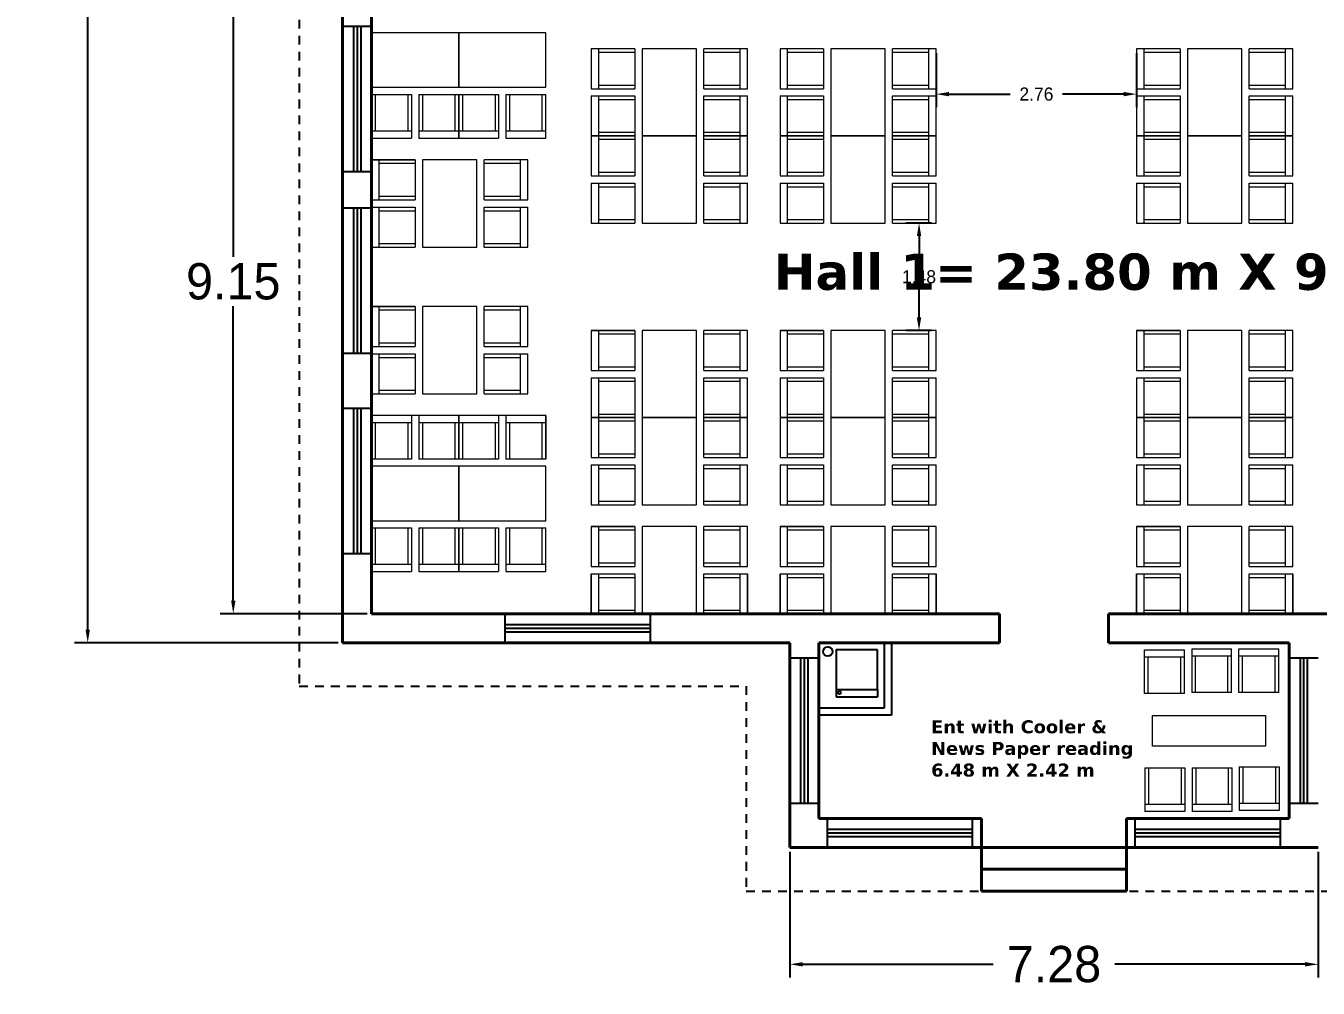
# Model space of a CAD drawing. Header units: inches. Extents: x 23 to 232, y -46 to 52.
# Drawn here: x 114.62 to 132.43, y 19.92 to 33.18 of the extents above; entities that cross this region are included whole.
import ezdxf

# ---------------------------------------------------------------- set-up
doc = ezdxf.new("R2010")
doc.units = ezdxf.units.IN
doc.header["$MEASUREMENT"] = 0
doc.linetypes.add('ACAD_ISO02W100', pattern=[15, 12, -3])
doc.layers.add('FUR', color=1, linetype='Continuous', lineweight=15)
doc.dimstyles.get("Standard").update_dxf_attribs({"dimtxt": 0.18, "dimasz": 0.18, "dimexe": 0.18, "dimexo": 0.0625, "dimgap": 0.09, "dimtad": 0, "dimtih": 1, "dimtoh": 1, "dimdec": 4, "dimzin": 0, "dimdsep": 46, "dimtxsty": 'Standard', "dimcen": 0.09, "dimadec": 0, "dimazin": 0, "dimtfac": 1, "dimtdec": 4, "dimtofl": 0, "dimtmove": 0, "dimatfit": 3, "dimfxl": 1, "dimtolj": 1, "dimtzin": 0, "dimarcsym": 0})

# ---------------------------------------------------------------- blocks, each defined once
blk = doc.blocks.new('*D33')
at = {"color": 0, "lineweight": -2}
for p, q in [((127.165, 32.797), (127.165, 32.055)), ((129.928, 32.797), (129.928, 32.055)), ((127.345, 32.235), (128.187, 32.235)), ((129.748, 32.235), (128.907, 32.235))]:
    blk.add_line(p, q, dxfattribs=at)
at = {"color": 0}
for points in [[(127.345, 32.265), (127.345, 32.205), (127.165, 32.235)], [(129.748, 32.265), (129.748, 32.205), (129.928, 32.235)]]:
    blk.add_solid(points, dxfattribs=at)
at = {"layer": 'Defpoints', "color": 0}
for p in [(127.165, 32.859), (129.928, 32.859), (129.928, 32.235)]:
    blk.add_point(p, dxfattribs=at)
at = {"color": 0, "insert": (128.547, 32.235), "char_height": 0.18, "attachment_point": 5}
blk.add_mtext('\\A1;2.76', dxfattribs=at)
blk = doc.blocks.new('*D34')
at = {"color": 0, "lineweight": -2}
for p, q in [((127.103, 30.459), (126.75, 30.459)), ((126.93, 30.279), (126.93, 29.899)), ((126.93, 29.159), (126.93, 29.539)), ((127.103, 28.979), (126.75, 28.979))]:
    blk.add_line(p, q, dxfattribs=at)
at = {"color": 0}
for points in [[(126.9, 30.279), (126.96, 30.279), (126.93, 30.459)], [(126.9, 29.159), (126.96, 29.159), (126.93, 28.979)]]:
    blk.add_solid(points, dxfattribs=at)
at = {"layer": 'Defpoints', "color": 0}
for p in [(127.165, 30.459), (126.93, 28.979), (127.165, 28.979)]:
    blk.add_point(p, dxfattribs=at)
at = {"color": 0, "insert": (126.93, 29.719), "char_height": 0.18, "attachment_point": 5}
blk.add_mtext('\\A1;1.48', dxfattribs=at)
blk = doc.blocks.new('*D35')
at = {"color": 0, "lineweight": -2}
for p, q in [((118.926, 48.719), (115.297, 48.719)), ((115.477, 48.539), (115.477, 36.926)), ((115.477, 24.859), (115.477, 36.246)), ((118.926, 24.679), (115.297, 24.679))]:
    blk.add_line(p, q, dxfattribs=at)
at = {"color": 0}
for points in [[(115.447, 48.539), (115.507, 48.539), (115.477, 48.719)], [(115.447, 24.859), (115.507, 24.859), (115.477, 24.679)]]:
    blk.add_solid(points, dxfattribs=at)
at = {"layer": 'Defpoints', "color": 0}
for p in [(115.477, 48.719), (118.989, 48.719), (118.989, 24.679)]:
    blk.add_point(p, dxfattribs=at)
at = {"color": 0, "insert": (115.477, 36.586), "char_height": 0.5, "attachment_point": 5}
blk.add_mtext('\\A1;24.04', dxfattribs=at)
blk = doc.blocks.new('*D39')
at = {"color": 0, "lineweight": -2}
for p, q in [((125.149, 21.797), (125.149, 20.07)), ((132.429, 21.797), (132.429, 20.07)), ((125.329, 20.25), (127.949, 20.25)), ((132.249, 20.25), (129.629, 20.25))]:
    blk.add_line(p, q, dxfattribs=at)
at = {"color": 0}
for points in [[(125.329, 20.28), (125.329, 20.22), (125.149, 20.25)], [(132.249, 20.28), (132.249, 20.22), (132.429, 20.25)]]:
    blk.add_solid(points, dxfattribs=at)
at = {"layer": 'Defpoints', "color": 0}
for p in [(125.149, 21.859), (132.429, 21.859), (132.429, 20.25)]:
    blk.add_point(p, dxfattribs=at)
at = {"color": 0, "insert": (128.789, 20.25), "char_height": 0.5, "attachment_point": 5}
blk.add_mtext('\\A1;7.28', dxfattribs=at)
blk = doc.blocks.new('*D43')
at = {"color": 0, "lineweight": -2}
for p, q in [((118.926, 34.229), (117.302, 34.229)), ((117.482, 34.049), (117.482, 29.994)), ((117.482, 25.259), (117.482, 29.314)), ((119.326, 25.079), (117.302, 25.079))]:
    blk.add_line(p, q, dxfattribs=at)
at = {"color": 0}
for points in [[(117.452, 34.049), (117.512, 34.049), (117.482, 34.229)], [(117.452, 25.259), (117.512, 25.259), (117.482, 25.079)]]:
    blk.add_solid(points, dxfattribs=at)
at = {"layer": 'Defpoints', "color": 0}
for p in [(118.989, 34.229), (117.482, 25.079), (119.389, 25.079)]:
    blk.add_point(p, dxfattribs=at)
at = {"color": 0, "insert": (117.482, 29.654), "char_height": 0.5, "attachment_point": 5}
blk.add_mtext('\\A1;9.15', dxfattribs=at)

msp = doc.modelspace()

# ---------------------------------------------------------------- linework, layer by layer
at = {"linetype": 'ACAD_ISO02W100', "ltscale": 0.01}
for p, q in [((118.38851, 49.31935), (118.38851, 24.07935)), ((118.38851, 24.07935), (124.54851, 24.07935)), ((124.54851, 24.07935), (124.54851, 21.25935)), ((124.54851, 21.25935), (133.02851, 21.25935))]:
    msp.add_line(p, q, dxfattribs=at)
at = {"lineweight": 40}
for p, q in [((118.98851, 24.67935), (118.98851, 36.84935)), ((119.38851, 25.07935), (119.38851, 34.22935)), ((128.03851, 25.07935), (119.38851, 25.07935)), ((128.03851, 25.07935), (119.38851, 25.07935)), ((128.03851, 24.67935), (128.03851, 25.07935)), ((143.18851, 25.07935), (129.53851, 25.07935)), ((143.18851, 25.07935), (129.53851, 25.07935)), ((129.53851, 24.67935), (129.53851, 25.07935)), ((125.14851, 24.67935), (118.98851, 24.67935)), ((125.14851, 21.85935), (125.14851, 24.67935)), ((125.54851, 22.25935), (125.54851, 24.67935)), ((128.03851, 24.67935), (125.54851, 24.67935)), ((132.02851, 24.67935), (129.53851, 24.67935)), ((132.02851, 22.25935), (132.02851, 24.67935)), ((127.78851, 22.25935), (125.54851, 22.25935)), ((127.78851, 22.25935), (127.78851, 21.85935)), ((132.02851, 22.25935), (129.78851, 22.25935)), ((129.78851, 21.85935), (129.78851, 22.25935)), ((132.42851, 21.85935), (125.14851, 21.85935)), ((127.78851, 21.25935), (127.78851, 21.85935)), ((129.78851, 21.25935), (129.78851, 21.85935)), ((129.78851, 21.55935), (127.78851, 21.55935)), ((129.78851, 21.25935), (127.78851, 21.25935))]:
    msp.add_line(p, q, dxfattribs=at)
at = {"color": 6}
for p, q in [((118.98851, 33.17141), (119.38851, 33.17141)), ((119.13851, 33.17141), (119.13851, 31.17141)), ((119.18851, 33.17141), (119.18851, 31.17141)), ((119.18851, 33.17141), (119.18851, 31.17141)), ((119.23851, 33.17141), (119.23851, 31.17141)), ((118.98851, 31.17141), (119.38851, 31.17141)), ((118.98851, 30.66769), (119.38851, 30.66769)), ((119.13851, 30.66769), (119.13851, 28.66769)), ((119.18851, 30.66769), (119.18851, 28.66769)), ((119.18851, 30.66769), (119.18851, 28.66769)), ((119.23851, 30.66769), (119.23851, 28.66769)), ((118.98851, 28.66769), (119.38851, 28.66769)), ((118.98851, 27.90757), (119.38851, 27.90757)), ((119.13851, 27.90757), (119.13851, 25.90757)), ((119.18851, 27.90757), (119.18851, 25.90757)), ((119.18851, 27.90757), (119.18851, 25.90757)), ((119.23851, 27.90757), (119.23851, 25.90757)), ((118.98851, 25.90757), (119.38851, 25.90757)), ((121.22524, 25.07935), (121.22524, 24.67935)), ((121.22524, 24.92935), (123.22524, 24.92935)), ((123.22524, 25.07935), (123.22524, 24.67935)), ((121.22524, 24.87935), (123.22524, 24.87935)), ((121.22524, 24.87935), (123.22524, 24.87935)), ((121.22524, 24.82935), (123.22524, 24.82935)), ((125.14851, 24.46935), (125.54851, 24.46935)), ((125.29851, 24.46935), (125.29851, 22.46935)), ((125.34851, 24.46935), (125.34851, 22.46935)), ((125.34851, 24.46935), (125.34851, 22.46935)), ((125.39851, 24.46935), (125.39851, 22.46935)), ((132.02851, 24.46935), (132.42851, 24.46935)), ((132.17851, 24.46935), (132.17851, 22.46935)), ((132.22851, 24.46935), (132.22851, 22.46935)), ((132.22851, 24.46935), (132.22851, 22.46935)), ((132.27851, 24.46935), (132.27851, 22.46935)), ((125.14851, 22.46935), (125.54851, 22.46935)), ((132.02851, 22.46935), (132.42851, 22.46935)), ((125.66851, 21.85935), (125.66851, 22.25935)), ((127.66851, 21.85935), (127.66851, 22.25935)), ((129.90851, 21.85935), (129.90851, 22.25935)), ((131.90851, 21.85935), (131.90851, 22.25935)), ((125.66851, 22.10935), (127.66851, 22.10935)), ((129.90851, 22.10935), (131.90851, 22.10935)), ((125.66851, 22.05935), (127.66851, 22.05935)), ((125.66851, 22.05935), (127.66851, 22.05935)), ((125.66851, 22.00935), (127.66851, 22.00935)), ((129.90851, 22.05935), (131.90851, 22.05935)), ((129.90851, 22.05935), (131.90851, 22.05935)), ((129.90851, 22.00935), (131.90851, 22.00935))]:
    msp.add_line(p, q, dxfattribs=at)
for p, q in [((119.38851, 32.89974), (119.38851, 32.34974)), ((119.38851, 31.34974), (119.38851, 30.79974)), ((119.38851, 30.69974), (119.38851, 30.14974)), ((119.38851, 29.14974), (119.38851, 28.59974)), ((119.38851, 28.49974), (119.38851, 27.94974)), ((119.38851, 26.94974), (119.38851, 26.39974)), ((119.38851, 26.29974), (119.38851, 25.74974)), ((119.38851, 25.07935), (119.38851, 25.65935)), ((125.14851, 24.67935), (124.54851, 24.67935)), ((125.54851, 24.67935), (126.54851, 24.67935)), ((126.44851, 24.67935), (126.44851, 23.77935)), ((126.54851, 24.67935), (126.54851, 23.67935)), ((125.78829, 24.03591), (125.78829, 23.93591)), ((126.35788, 24.03591), (126.35788, 23.93591)), ((125.78829, 23.93591), (126.35788, 23.93591)), ((126.44851, 23.77935), (125.54851, 23.77935)), ((126.54851, 23.67935), (125.54851, 23.67935)), ((129.78851, 21.85935), (127.78851, 21.85935))]:
    msp.add_line(p, q)
msp.add_lwpolyline([(126.35788, 24.5795), (125.78829, 24.5795), (125.78829, 24.03591), (126.35788, 24.03591)], close=True)
for centre, radius in [((125.6723, 24.55806), 0.06526), ((125.83415, 23.99131), 0.01861)]:
    msp.add_circle(centre, radius)
at = {"layer": 'FUR', "lineweight": 20}
for p, q in [((120.58851, 33.07935), (119.38851, 33.07935)), ((119.38851, 32.32935), (119.38851, 33.07935)), ((121.78851, 33.07935), (120.58851, 33.07935)), ((120.58851, 33.07935), (120.58851, 32.32935)), ((120.58851, 33.07935), (120.58851, 32.32935)), ((120.58851, 32.32935), (120.58851, 33.07935)), ((120.58851, 32.32935), (120.58851, 33.07935)), ((121.78851, 32.32935), (121.78851, 33.07935)), ((121.78851, 32.32935), (121.78851, 33.07935)), ((119.38851, 32.89974), (119.38851, 32.34974)), ((122.4152, 32.85935), (122.4152, 32.30935)), ((123.0152, 32.85935), (122.4152, 32.85935)), ((122.5152, 32.85935), (122.5152, 32.30935)), ((123.0152, 32.80935), (122.5152, 32.80935)), ((123.0152, 32.85935), (123.0152, 32.30935)), ((123.1152, 32.85935), (123.1152, 31.65935)), ((123.8652, 32.85935), (123.1152, 32.85935)), ((123.8652, 32.85935), (123.1152, 32.85935)), ((123.8652, 31.65935), (123.8652, 32.85935)), ((123.9652, 32.30935), (123.9652, 32.85935)), ((124.5652, 32.85935), (123.9652, 32.85935)), ((124.4652, 32.80935), (123.9652, 32.80935)), ((124.4652, 32.30935), (124.4652, 32.85935)), ((124.5652, 32.30935), (124.5652, 32.85935)), ((125.0152, 32.85935), (125.0152, 32.30935)), ((125.6152, 32.85935), (125.0152, 32.85935)), ((125.1152, 32.85935), (125.1152, 32.30935)), ((125.6152, 32.80935), (125.1152, 32.80935)), ((125.6152, 32.85935), (125.6152, 32.30935)), ((125.7152, 32.85935), (125.7152, 31.65935)), ((126.4652, 32.85935), (125.7152, 32.85935)), ((126.4652, 32.85935), (125.7152, 32.85935)), ((126.4652, 31.65935), (126.4652, 32.85935)), ((126.5652, 32.30935), (126.5652, 32.85935)), ((127.1652, 32.85935), (126.5652, 32.85935)), ((127.0652, 32.80935), (126.5652, 32.80935)), ((127.0652, 32.30935), (127.0652, 32.85935)), ((127.1652, 32.30935), (127.1652, 32.85935)), ((129.92791, 32.85935), (129.92791, 32.30935)), ((130.52791, 32.85935), (129.92791, 32.85935)), ((130.02791, 32.85935), (130.02791, 32.30935)), ((130.52791, 32.80935), (130.02791, 32.80935)), ((130.52791, 32.85935), (130.52791, 32.30935)), ((130.62791, 32.85935), (130.62791, 31.65935)), ((131.37791, 32.85935), (130.62791, 32.85935)), ((131.37791, 32.85935), (130.62791, 32.85935)), ((131.37791, 31.65935), (131.37791, 32.85935)), ((131.47791, 32.30935), (131.47791, 32.85935)), ((132.07791, 32.85935), (131.47791, 32.85935)), ((131.97791, 32.80935), (131.47791, 32.80935)), ((131.97791, 32.30935), (131.97791, 32.85935)), ((132.07791, 32.30935), (132.07791, 32.85935)), ((119.38851, 32.32935), (120.58851, 32.32935)), ((119.38851, 32.22935), (119.93851, 32.22935)), ((119.38851, 31.62935), (119.38851, 32.22935)), ((119.43851, 32.22935), (119.43851, 31.72935)), ((119.88851, 32.22935), (119.88851, 31.72935)), ((119.93851, 32.22935), (119.93851, 31.62935)), ((120.03851, 32.22935), (120.58851, 32.22935)), ((120.03851, 32.22935), (120.03851, 31.62935)), ((120.08851, 32.22935), (120.08851, 31.72935)), ((120.53851, 31.72935), (120.53851, 32.22935)), ((120.58851, 32.32935), (121.78851, 32.32935)), ((120.58851, 32.22935), (121.13851, 32.22935)), ((120.58851, 32.22935), (120.58851, 31.62935)), ((120.58851, 31.62935), (120.58851, 32.22935)), ((120.63851, 32.22935), (120.63851, 31.72935)), ((121.08851, 32.22935), (121.08851, 31.72935)), ((121.13851, 32.22935), (121.13851, 31.62935)), ((121.23851, 32.22935), (121.78851, 32.22935)), ((121.23851, 32.22935), (121.23851, 31.62935)), ((121.28851, 32.22935), (121.28851, 31.72935)), ((121.73851, 31.72935), (121.73851, 32.22935)), ((121.78851, 31.62935), (121.78851, 32.22935)), ((122.4152, 32.30935), (123.0152, 32.30935)), ((122.5152, 32.35935), (123.0152, 32.35935)), ((123.9652, 32.35935), (124.4652, 32.35935)), ((123.9652, 32.30935), (124.5652, 32.30935)), ((125.0152, 32.30935), (125.6152, 32.30935)), ((125.1152, 32.35935), (125.6152, 32.35935)), ((126.5652, 32.35935), (127.0652, 32.35935)), ((126.5652, 32.30935), (127.1652, 32.30935)), ((129.92791, 32.30935), (130.52791, 32.30935)), ((130.02791, 32.35935), (130.52791, 32.35935)), ((131.47791, 32.35935), (131.97791, 32.35935)), ((131.47791, 32.30935), (132.07791, 32.30935)), ((122.4152, 32.20935), (122.4152, 31.65935)), ((122.4152, 32.20935), (123.0152, 32.20935)), ((122.5152, 32.20935), (122.5152, 31.65935)), ((122.5152, 32.15935), (123.0152, 32.15935)), ((123.0152, 32.20935), (123.0152, 31.65935)), ((123.9652, 31.65935), (123.9652, 32.20935)), ((123.9652, 32.20935), (124.5652, 32.20935)), ((123.9652, 32.15935), (124.4652, 32.15935)), ((124.4652, 31.65935), (124.4652, 32.20935)), ((124.5652, 31.65935), (124.5652, 32.20935)), ((125.0152, 32.20935), (125.0152, 31.65935)), ((125.0152, 32.20935), (125.6152, 32.20935)), ((125.1152, 32.20935), (125.1152, 31.65935)), ((125.1152, 32.15935), (125.6152, 32.15935)), ((125.6152, 32.20935), (125.6152, 31.65935)), ((126.5652, 31.65935), (126.5652, 32.20935)), ((126.5652, 32.20935), (127.1652, 32.20935)), ((126.5652, 32.15935), (127.0652, 32.15935)), ((127.0652, 31.65935), (127.0652, 32.20935)), ((127.1652, 31.65935), (127.1652, 32.20935)), ((129.92791, 32.20935), (129.92791, 31.65935)), ((129.92791, 32.20935), (130.52791, 32.20935)), ((130.02791, 32.20935), (130.02791, 31.65935)), ((130.02791, 32.15935), (130.52791, 32.15935)), ((130.52791, 32.20935), (130.52791, 31.65935)), ((131.47791, 31.65935), (131.47791, 32.20935)), ((131.47791, 32.20935), (132.07791, 32.20935)), ((131.47791, 32.15935), (131.97791, 32.15935)), ((131.97791, 31.65935), (131.97791, 32.20935)), ((132.07791, 31.65935), (132.07791, 32.20935)), ((119.38851, 31.72935), (119.93851, 31.72935)), ((120.03851, 31.72935), (120.58851, 31.72935)), ((120.58851, 31.72935), (121.13851, 31.72935)), ((121.23851, 31.72935), (121.78851, 31.72935)), ((122.5152, 31.70935), (123.0152, 31.70935)), ((123.9652, 31.70935), (124.4652, 31.70935)), ((125.1152, 31.70935), (125.6152, 31.70935)), ((126.5652, 31.70935), (127.0652, 31.70935)), ((130.02791, 31.70935), (130.52791, 31.70935)), ((131.47791, 31.70935), (131.97791, 31.70935)), ((119.38851, 31.62935), (119.93851, 31.62935)), ((120.03851, 31.62935), (120.58851, 31.62935)), ((120.58851, 31.62935), (121.13851, 31.62935)), ((121.23851, 31.62935), (121.78851, 31.62935)), ((122.4152, 31.65935), (122.4152, 31.10935)), ((123.0152, 31.65935), (122.4152, 31.65935)), ((122.4152, 31.65935), (123.0152, 31.65935)), ((122.5152, 31.65935), (122.5152, 31.10935)), ((123.0152, 31.60935), (122.5152, 31.60935)), ((123.0152, 31.65935), (123.0152, 31.10935)), ((123.1152, 31.65935), (123.1152, 30.45935)), ((123.8652, 31.65935), (123.1152, 31.65935)), ((123.8652, 31.65935), (123.1152, 31.65935)), ((123.1152, 31.65935), (123.8652, 31.65935)), ((123.1152, 31.65935), (123.8652, 31.65935)), ((123.8652, 30.45935), (123.8652, 31.65935)), ((123.9652, 31.10935), (123.9652, 31.65935)), ((124.5652, 31.65935), (123.9652, 31.65935)), ((123.9652, 31.65935), (124.5652, 31.65935)), ((124.4652, 31.60935), (123.9652, 31.60935)), ((124.4652, 31.10935), (124.4652, 31.65935)), ((124.5652, 31.10935), (124.5652, 31.65935)), ((125.0152, 31.65935), (125.0152, 31.10935)), ((125.6152, 31.65935), (125.0152, 31.65935)), ((125.0152, 31.65935), (125.6152, 31.65935)), ((125.1152, 31.65935), (125.1152, 31.10935)), ((125.6152, 31.60935), (125.1152, 31.60935)), ((125.6152, 31.65935), (125.6152, 31.10935)), ((125.7152, 31.65935), (125.7152, 30.45935)), ((126.4652, 31.65935), (125.7152, 31.65935)), ((126.4652, 31.65935), (125.7152, 31.65935)), ((125.7152, 31.65935), (126.4652, 31.65935)), ((125.7152, 31.65935), (126.4652, 31.65935)), ((126.4652, 30.45935), (126.4652, 31.65935)), ((126.5652, 31.10935), (126.5652, 31.65935)), ((127.1652, 31.65935), (126.5652, 31.65935)), ((126.5652, 31.65935), (127.1652, 31.65935)), ((127.0652, 31.60935), (126.5652, 31.60935)), ((127.0652, 31.10935), (127.0652, 31.65935)), ((127.1652, 31.10935), (127.1652, 31.65935)), ((129.92791, 31.65935), (129.92791, 31.10935)), ((130.52791, 31.65935), (129.92791, 31.65935)), ((129.92791, 31.65935), (130.52791, 31.65935)), ((130.02791, 31.65935), (130.02791, 31.10935)), ((130.52791, 31.60935), (130.02791, 31.60935)), ((130.52791, 31.65935), (130.52791, 31.10935)), ((130.62791, 31.65935), (130.62791, 30.45935)), ((131.37791, 31.65935), (130.62791, 31.65935)), ((131.37791, 31.65935), (130.62791, 31.65935)), ((130.62791, 31.65935), (131.37791, 31.65935)), ((130.62791, 31.65935), (131.37791, 31.65935)), ((131.37791, 30.45935), (131.37791, 31.65935)), ((131.47791, 31.10935), (131.47791, 31.65935)), ((132.07791, 31.65935), (131.47791, 31.65935)), ((131.47791, 31.65935), (132.07791, 31.65935)), ((131.97791, 31.60935), (131.47791, 31.60935)), ((131.97791, 31.10935), (131.97791, 31.65935)), ((132.07791, 31.10935), (132.07791, 31.65935)), ((119.38851, 31.34974), (119.38851, 30.79974)), ((119.38851, 31.32935), (119.93851, 31.32935)), ((119.38851, 31.32935), (119.98851, 31.32935)), ((119.38851, 31.32935), (119.38851, 30.77935)), ((119.98851, 31.32935), (119.38851, 31.32935)), ((119.48851, 31.32935), (119.48851, 30.77935)), ((119.98851, 31.27935), (119.48851, 31.27935)), ((119.98851, 31.32935), (119.98851, 30.77935)), ((120.08851, 31.32935), (120.08851, 30.12935)), ((120.83851, 31.32935), (120.08851, 31.32935)), ((120.83851, 31.32935), (120.08851, 31.32935)), ((120.83851, 30.12935), (120.83851, 31.32935)), ((120.93851, 30.77935), (120.93851, 31.32935)), ((121.53851, 31.32935), (120.93851, 31.32935)), ((121.43851, 31.27935), (120.93851, 31.27935)), ((121.43851, 30.77935), (121.43851, 31.32935)), ((121.53851, 30.77935), (121.53851, 31.32935)), ((122.5152, 31.15935), (123.0152, 31.15935)), ((123.9652, 31.15935), (124.4652, 31.15935)), ((125.1152, 31.15935), (125.6152, 31.15935)), ((126.5652, 31.15935), (127.0652, 31.15935)), ((130.02791, 31.15935), (130.52791, 31.15935)), ((131.47791, 31.15935), (131.97791, 31.15935)), ((122.4152, 31.10935), (123.0152, 31.10935)), ((122.4152, 31.00935), (122.4152, 30.45935)), ((122.4152, 31.00935), (123.0152, 31.00935)), ((122.5152, 31.00935), (122.5152, 30.45935)), ((123.0152, 31.00935), (123.0152, 30.45935)), ((123.9652, 31.10935), (124.5652, 31.10935)), ((123.9652, 30.45935), (123.9652, 31.00935)), ((123.9652, 31.00935), (124.5652, 31.00935)), ((124.4652, 30.45935), (124.4652, 31.00935)), ((124.5652, 30.45935), (124.5652, 31.00935)), ((125.0152, 31.10935), (125.6152, 31.10935)), ((125.0152, 31.00935), (125.0152, 30.45935)), ((125.0152, 31.00935), (125.6152, 31.00935)), ((125.1152, 31.00935), (125.1152, 30.45935)), ((125.6152, 31.00935), (125.6152, 30.45935)), ((126.5652, 31.10935), (127.1652, 31.10935)), ((126.5652, 30.45935), (126.5652, 31.00935)), ((126.5652, 31.00935), (127.1652, 31.00935)), ((127.0652, 30.45935), (127.0652, 31.00935)), ((127.1652, 30.45935), (127.1652, 31.00935)), ((129.92791, 31.10935), (130.52791, 31.10935)), ((129.92791, 31.00935), (129.92791, 30.45935)), ((129.92791, 31.00935), (130.52791, 31.00935)), ((130.02791, 31.00935), (130.02791, 30.45935)), ((130.52791, 31.00935), (130.52791, 30.45935)), ((131.47791, 31.10935), (132.07791, 31.10935)), ((131.47791, 30.45935), (131.47791, 31.00935)), ((131.47791, 31.00935), (132.07791, 31.00935)), ((131.97791, 30.45935), (131.97791, 31.00935)), ((132.07791, 30.45935), (132.07791, 31.00935)), ((119.48851, 30.82935), (119.98851, 30.82935)), ((120.93851, 30.82935), (121.43851, 30.82935)), ((122.5152, 30.95935), (123.0152, 30.95935)), ((123.9652, 30.95935), (124.4652, 30.95935)), ((125.1152, 30.95935), (125.6152, 30.95935)), ((126.5652, 30.95935), (127.0652, 30.95935)), ((130.02791, 30.95935), (130.52791, 30.95935)), ((131.47791, 30.95935), (131.97791, 30.95935)), ((119.38851, 30.77935), (119.98851, 30.77935)), ((119.38851, 30.69974), (119.38851, 30.14974)), ((119.38851, 30.67935), (119.38851, 30.12935)), ((119.38851, 30.67935), (119.98851, 30.67935)), ((119.48851, 30.67935), (119.48851, 30.12935)), ((119.48851, 30.62935), (119.98851, 30.62935)), ((119.98851, 30.67935), (119.98851, 30.12935)), ((120.93851, 30.77935), (121.53851, 30.77935)), ((120.93851, 30.12935), (120.93851, 30.67935)), ((120.93851, 30.67935), (121.53851, 30.67935)), ((120.93851, 30.62935), (121.43851, 30.62935)), ((121.43851, 30.12935), (121.43851, 30.67935)), ((121.53851, 30.12935), (121.53851, 30.67935)), ((122.4152, 30.45935), (123.0152, 30.45935)), ((122.5152, 30.50935), (123.0152, 30.50935)), ((123.1152, 30.45935), (123.8652, 30.45935)), ((123.1152, 30.45935), (123.8652, 30.45935)), ((123.9652, 30.50935), (124.4652, 30.50935)), ((123.9652, 30.45935), (124.5652, 30.45935)), ((125.0152, 30.45935), (125.6152, 30.45935)), ((125.1152, 30.50935), (125.6152, 30.50935)), ((125.7152, 30.45935), (126.4652, 30.45935)), ((125.7152, 30.45935), (126.4652, 30.45935)), ((126.5652, 30.50935), (127.0652, 30.50935)), ((126.5652, 30.45935), (127.1652, 30.45935)), ((129.92791, 30.45935), (130.52791, 30.45935)), ((130.02791, 30.50935), (130.52791, 30.50935)), ((130.62791, 30.45935), (131.37791, 30.45935)), ((130.62791, 30.45935), (131.37791, 30.45935)), ((131.47791, 30.50935), (131.97791, 30.50935)), ((131.47791, 30.45935), (132.07791, 30.45935)), ((119.38851, 30.12935), (119.98851, 30.12935)), ((119.48851, 30.17935), (119.98851, 30.17935)), ((120.08851, 30.12935), (120.83851, 30.12935)), ((120.08851, 30.12935), (120.83851, 30.12935)), ((120.93851, 30.17935), (121.43851, 30.17935)), ((120.93851, 30.12935), (121.53851, 30.12935)), ((119.38851, 29.30935), (119.98851, 29.30935)), ((119.38851, 29.30935), (119.38851, 28.75935)), ((119.98851, 29.30935), (119.38851, 29.30935)), ((119.48851, 29.30935), (119.48851, 28.75935)), ((119.98851, 29.25935), (119.48851, 29.25935)), ((119.98851, 29.30935), (119.98851, 28.75935)), ((120.08851, 29.30935), (120.08851, 28.10935)), ((120.83851, 29.30935), (120.08851, 29.30935)), ((120.83851, 29.30935), (120.08851, 29.30935)), ((120.83851, 28.10935), (120.83851, 29.30935)), ((120.93851, 28.75935), (120.93851, 29.30935)), ((121.53851, 29.30935), (120.93851, 29.30935)), ((121.43851, 29.25935), (120.93851, 29.25935)), ((121.43851, 28.75935), (121.43851, 29.30935)), ((121.53851, 28.75935), (121.53851, 29.30935)), ((119.38851, 29.14974), (119.38851, 28.59974)), ((122.4152, 28.97935), (123.0152, 28.97935)), ((122.4152, 28.97935), (122.4152, 28.42935)), ((123.0152, 28.97935), (122.4152, 28.97935)), ((122.5152, 28.97935), (122.5152, 28.42935)), ((123.0152, 28.92935), (122.5152, 28.92935)), ((123.0152, 28.97935), (123.0152, 28.42935)), ((123.1152, 28.97935), (123.1152, 27.77935)), ((123.8652, 28.97935), (123.1152, 28.97935)), ((123.8652, 28.97935), (123.1152, 28.97935)), ((123.8652, 27.77935), (123.8652, 28.97935)), ((123.9652, 28.42935), (123.9652, 28.97935)), ((124.5652, 28.97935), (123.9652, 28.97935)), ((124.4652, 28.92935), (123.9652, 28.92935)), ((124.4652, 28.42935), (124.4652, 28.97935)), ((124.5652, 28.42935), (124.5652, 28.97935)), ((125.0152, 28.97935), (125.6152, 28.97935)), ((125.0152, 28.97935), (125.0152, 28.42935)), ((125.6152, 28.97935), (125.0152, 28.97935)), ((125.1152, 28.97935), (125.1152, 28.42935)), ((125.6152, 28.92935), (125.1152, 28.92935)), ((125.6152, 28.97935), (125.6152, 28.42935)), ((125.7152, 28.97935), (125.7152, 27.77935)), ((126.4652, 28.97935), (125.7152, 28.97935)), ((126.4652, 28.97935), (125.7152, 28.97935)), ((126.4652, 27.77935), (126.4652, 28.97935)), ((126.5652, 28.42935), (126.5652, 28.97935)), ((127.1652, 28.97935), (126.5652, 28.97935)), ((127.0652, 28.92935), (126.5652, 28.92935)), ((127.0652, 28.42935), (127.0652, 28.97935)), ((127.1652, 28.42935), (127.1652, 28.97935)), ((129.92791, 28.97935), (130.52791, 28.97935)), ((129.92791, 28.97935), (129.92791, 28.42935)), ((130.52791, 28.97935), (129.92791, 28.97935)), ((130.02791, 28.97935), (130.02791, 28.42935)), ((130.52791, 28.92935), (130.02791, 28.92935)), ((130.52791, 28.97935), (130.52791, 28.42935)), ((130.62791, 28.97935), (130.62791, 27.77935)), ((131.37791, 28.97935), (130.62791, 28.97935)), ((131.37791, 28.97935), (130.62791, 28.97935)), ((131.37791, 27.77935), (131.37791, 28.97935)), ((131.47791, 28.42935), (131.47791, 28.97935)), ((132.07791, 28.97935), (131.47791, 28.97935)), ((131.97791, 28.92935), (131.47791, 28.92935)), ((131.97791, 28.42935), (131.97791, 28.97935)), ((132.07791, 28.42935), (132.07791, 28.97935)), ((119.38851, 28.75935), (119.98851, 28.75935)), ((119.48851, 28.80935), (119.98851, 28.80935)), ((120.93851, 28.80935), (121.43851, 28.80935)), ((120.93851, 28.75935), (121.53851, 28.75935)), ((119.38851, 28.65935), (119.38851, 28.10935)), ((119.38851, 28.65935), (119.98851, 28.65935)), ((119.38851, 28.49974), (119.38851, 27.94974)), ((119.48851, 28.65935), (119.48851, 28.10935)), ((119.48851, 28.60935), (119.98851, 28.60935)), ((119.98851, 28.65935), (119.98851, 28.10935)), ((120.93851, 28.10935), (120.93851, 28.65935)), ((120.93851, 28.65935), (121.53851, 28.65935)), ((120.93851, 28.60935), (121.43851, 28.60935)), ((121.43851, 28.10935), (121.43851, 28.65935)), ((121.53851, 28.10935), (121.53851, 28.65935)), ((122.4152, 28.42935), (123.0152, 28.42935)), ((122.4152, 28.32935), (122.4152, 27.77935)), ((122.4152, 28.32935), (123.0152, 28.32935)), ((122.5152, 28.47935), (123.0152, 28.47935)), ((122.5152, 28.32935), (122.5152, 27.77935)), ((123.0152, 28.32935), (123.0152, 27.77935)), ((123.9652, 28.47935), (124.4652, 28.47935)), ((123.9652, 28.42935), (124.5652, 28.42935)), ((123.9652, 27.77935), (123.9652, 28.32935)), ((123.9652, 28.32935), (124.5652, 28.32935)), ((124.4652, 27.77935), (124.4652, 28.32935)), ((124.5652, 27.77935), (124.5652, 28.32935)), ((125.0152, 28.42935), (125.6152, 28.42935)), ((125.0152, 28.32935), (125.0152, 27.77935)), ((125.0152, 28.32935), (125.6152, 28.32935)), ((125.1152, 28.47935), (125.6152, 28.47935)), ((125.1152, 28.32935), (125.1152, 27.77935)), ((125.6152, 28.32935), (125.6152, 27.77935)), ((126.5652, 28.47935), (127.0652, 28.47935)), ((126.5652, 28.42935), (127.1652, 28.42935)), ((126.5652, 27.77935), (126.5652, 28.32935)), ((126.5652, 28.32935), (127.1652, 28.32935)), ((127.0652, 27.77935), (127.0652, 28.32935)), ((127.1652, 27.77935), (127.1652, 28.32935)), ((129.92791, 28.42935), (130.52791, 28.42935)), ((129.92791, 28.32935), (129.92791, 27.77935)), ((129.92791, 28.32935), (130.52791, 28.32935)), ((130.02791, 28.47935), (130.52791, 28.47935)), ((130.02791, 28.32935), (130.02791, 27.77935)), ((130.52791, 28.32935), (130.52791, 27.77935)), ((131.47791, 28.47935), (131.97791, 28.47935)), ((131.47791, 28.42935), (132.07791, 28.42935)), ((131.47791, 27.77935), (131.47791, 28.32935)), ((131.47791, 28.32935), (132.07791, 28.32935)), ((131.97791, 27.77935), (131.97791, 28.32935)), ((132.07791, 27.77935), (132.07791, 28.32935)), ((119.48851, 28.15935), (119.98851, 28.15935)), ((120.93851, 28.15935), (121.43851, 28.15935)), ((122.5152, 28.27935), (123.0152, 28.27935)), ((123.9652, 28.27935), (124.4652, 28.27935)), ((125.1152, 28.27935), (125.6152, 28.27935)), ((126.5652, 28.27935), (127.0652, 28.27935)), ((130.02791, 28.27935), (130.52791, 28.27935)), ((131.47791, 28.27935), (131.97791, 28.27935)), ((119.38851, 28.10935), (119.98851, 28.10935)), ((120.08851, 28.10935), (120.83851, 28.10935)), ((120.08851, 28.10935), (120.83851, 28.10935)), ((120.93851, 28.10935), (121.53851, 28.10935)), ((119.38851, 27.20935), (119.38851, 27.80935)), ((121.78851, 27.80935), (119.38851, 27.80935)), ((119.93851, 27.80935), (119.93851, 27.20935)), ((120.03851, 27.80935), (120.03851, 27.20935)), ((120.58851, 27.80935), (120.58851, 27.20935)), ((120.58851, 27.20935), (120.58851, 27.80935)), ((120.58851, 27.80935), (120.58851, 27.20935)), ((120.58851, 27.20935), (120.58851, 27.80935)), ((121.13851, 27.80935), (121.13851, 27.20935)), ((121.23851, 27.80935), (121.23851, 27.20935)), ((121.78851, 27.80935), (121.78851, 27.20935)), ((121.78851, 27.20935), (121.78851, 27.80935)), ((122.4152, 27.77935), (123.0152, 27.77935)), ((122.4152, 27.77935), (123.0152, 27.77935)), ((122.4152, 27.77935), (122.4152, 27.22935)), ((123.0152, 27.77935), (122.4152, 27.77935)), ((122.5152, 27.82935), (123.0152, 27.82935)), ((122.5152, 27.77935), (122.5152, 27.22935)), ((123.0152, 27.77935), (123.0152, 27.22935)), ((123.1152, 27.77935), (123.8652, 27.77935)), ((123.1152, 27.77935), (123.8652, 27.77935)), ((123.1152, 27.77935), (123.1152, 26.57935)), ((123.8652, 27.77935), (123.1152, 27.77935)), ((123.8652, 27.77935), (123.1152, 27.77935)), ((123.8652, 26.57935), (123.8652, 27.77935)), ((123.9652, 27.82935), (124.4652, 27.82935)), ((123.9652, 27.77935), (124.5652, 27.77935)), ((123.9652, 27.22935), (123.9652, 27.77935)), ((124.5652, 27.77935), (123.9652, 27.77935)), ((124.4652, 27.22935), (124.4652, 27.77935)), ((124.5652, 27.22935), (124.5652, 27.77935)), ((125.0152, 27.77935), (125.6152, 27.77935)), ((125.0152, 27.77935), (125.6152, 27.77935)), ((125.0152, 27.77935), (125.0152, 27.22935)), ((125.6152, 27.77935), (125.0152, 27.77935)), ((125.1152, 27.82935), (125.6152, 27.82935)), ((125.1152, 27.77935), (125.1152, 27.22935)), ((125.6152, 27.77935), (125.6152, 27.22935)), ((125.7152, 27.77935), (126.4652, 27.77935)), ((125.7152, 27.77935), (126.4652, 27.77935)), ((125.7152, 27.77935), (125.7152, 26.57935)), ((126.4652, 27.77935), (125.7152, 27.77935)), ((126.4652, 27.77935), (125.7152, 27.77935)), ((126.4652, 26.57935), (126.4652, 27.77935)), ((126.5652, 27.82935), (127.0652, 27.82935)), ((126.5652, 27.77935), (127.1652, 27.77935)), ((126.5652, 27.22935), (126.5652, 27.77935)), ((127.1652, 27.77935), (126.5652, 27.77935)), ((127.0652, 27.22935), (127.0652, 27.77935)), ((127.1652, 27.22935), (127.1652, 27.77935)), ((129.92791, 27.77935), (130.52791, 27.77935)), ((129.92791, 27.77935), (130.52791, 27.77935)), ((129.92791, 27.77935), (129.92791, 27.22935)), ((130.52791, 27.77935), (129.92791, 27.77935)), ((130.02791, 27.82935), (130.52791, 27.82935)), ((130.02791, 27.77935), (130.02791, 27.22935)), ((130.52791, 27.77935), (130.52791, 27.22935)), ((130.62791, 27.77935), (131.37791, 27.77935)), ((130.62791, 27.77935), (131.37791, 27.77935)), ((130.62791, 27.77935), (130.62791, 26.57935)), ((131.37791, 27.77935), (130.62791, 27.77935)), ((131.37791, 27.77935), (130.62791, 27.77935)), ((131.37791, 26.57935), (131.37791, 27.77935)), ((131.47791, 27.82935), (131.97791, 27.82935)), ((131.47791, 27.77935), (132.07791, 27.77935)), ((131.47791, 27.22935), (131.47791, 27.77935)), ((132.07791, 27.77935), (131.47791, 27.77935)), ((131.97791, 27.22935), (131.97791, 27.77935)), ((132.07791, 27.22935), (132.07791, 27.77935)), ((119.93851, 27.70935), (119.38851, 27.70935)), ((119.43851, 27.70935), (119.43851, 27.20935)), ((119.88851, 27.70935), (119.88851, 27.20935)), ((120.58851, 27.70935), (120.03851, 27.70935)), ((120.08851, 27.70935), (120.08851, 27.20935)), ((120.53851, 27.20935), (120.53851, 27.70935)), ((121.13851, 27.70935), (120.58851, 27.70935)), ((120.63851, 27.70935), (120.63851, 27.20935)), ((121.08851, 27.70935), (121.08851, 27.20935)), ((121.78851, 27.70935), (121.23851, 27.70935)), ((121.28851, 27.70935), (121.28851, 27.20935)), ((121.73851, 27.20935), (121.73851, 27.70935)), ((123.0152, 27.72935), (122.5152, 27.72935)), ((124.4652, 27.72935), (123.9652, 27.72935)), ((125.6152, 27.72935), (125.1152, 27.72935)), ((127.0652, 27.72935), (126.5652, 27.72935)), ((130.52791, 27.72935), (130.02791, 27.72935)), ((131.97791, 27.72935), (131.47791, 27.72935)), ((122.5152, 27.27935), (123.0152, 27.27935)), ((123.9652, 27.27935), (124.4652, 27.27935)), ((125.1152, 27.27935), (125.6152, 27.27935)), ((126.5652, 27.27935), (127.0652, 27.27935)), ((130.02791, 27.27935), (130.52791, 27.27935)), ((131.47791, 27.27935), (131.97791, 27.27935)), ((119.93851, 27.20935), (119.38851, 27.20935)), ((120.58851, 27.10935), (119.38851, 27.10935)), ((119.38851, 26.35935), (119.38851, 27.10935)), ((120.58851, 27.20935), (120.03851, 27.20935)), ((121.13851, 27.20935), (120.58851, 27.20935)), ((121.78851, 27.10935), (120.58851, 27.10935)), ((120.58851, 27.10935), (120.58851, 26.35935)), ((120.58851, 27.10935), (120.58851, 26.35935)), ((120.58851, 26.35935), (120.58851, 27.10935)), ((120.58851, 26.35935), (120.58851, 27.10935)), ((121.78851, 27.20935), (121.23851, 27.20935)), ((121.78851, 26.35935), (121.78851, 27.10935)), ((121.78851, 26.35935), (121.78851, 27.10935)), ((122.4152, 27.22935), (123.0152, 27.22935)), ((122.4152, 27.12935), (122.4152, 26.57935)), ((122.4152, 27.12935), (123.0152, 27.12935)), ((122.5152, 27.12935), (122.5152, 26.57935)), ((122.5152, 27.07935), (123.0152, 27.07935)), ((123.0152, 27.12935), (123.0152, 26.57935)), ((123.9652, 27.22935), (124.5652, 27.22935)), ((123.9652, 26.57935), (123.9652, 27.12935)), ((123.9652, 27.12935), (124.5652, 27.12935)), ((123.9652, 27.07935), (124.4652, 27.07935)), ((124.4652, 26.57935), (124.4652, 27.12935)), ((124.5652, 26.57935), (124.5652, 27.12935)), ((125.0152, 27.22935), (125.6152, 27.22935)), ((125.0152, 27.12935), (125.0152, 26.57935)), ((125.0152, 27.12935), (125.6152, 27.12935)), ((125.1152, 27.12935), (125.1152, 26.57935)), ((125.1152, 27.07935), (125.6152, 27.07935)), ((125.6152, 27.12935), (125.6152, 26.57935)), ((126.5652, 27.22935), (127.1652, 27.22935)), ((126.5652, 26.57935), (126.5652, 27.12935)), ((126.5652, 27.12935), (127.1652, 27.12935)), ((126.5652, 27.07935), (127.0652, 27.07935)), ((127.0652, 26.57935), (127.0652, 27.12935)), ((127.1652, 26.57935), (127.1652, 27.12935)), ((129.92791, 27.22935), (130.52791, 27.22935)), ((129.92791, 27.12935), (129.92791, 26.57935)), ((129.92791, 27.12935), (130.52791, 27.12935)), ((130.02791, 27.12935), (130.02791, 26.57935)), ((130.02791, 27.07935), (130.52791, 27.07935)), ((130.52791, 27.12935), (130.52791, 26.57935)), ((131.47791, 27.22935), (132.07791, 27.22935)), ((131.47791, 26.57935), (131.47791, 27.12935)), ((131.47791, 27.12935), (132.07791, 27.12935)), ((131.47791, 27.07935), (131.97791, 27.07935)), ((131.97791, 26.57935), (131.97791, 27.12935)), ((132.07791, 26.57935), (132.07791, 27.12935)), ((119.38851, 26.94974), (119.38851, 26.39974)), ((122.4152, 26.57935), (123.0152, 26.57935)), ((122.5152, 26.62935), (123.0152, 26.62935)), ((123.1152, 26.57935), (123.8652, 26.57935)), ((123.1152, 26.57935), (123.8652, 26.57935)), ((123.9652, 26.62935), (124.4652, 26.62935)), ((123.9652, 26.57935), (124.5652, 26.57935)), ((125.0152, 26.57935), (125.6152, 26.57935)), ((125.1152, 26.62935), (125.6152, 26.62935)), ((125.7152, 26.57935), (126.4652, 26.57935)), ((125.7152, 26.57935), (126.4652, 26.57935)), ((126.5652, 26.62935), (127.0652, 26.62935)), ((126.5652, 26.57935), (127.1652, 26.57935)), ((129.92791, 26.57935), (130.52791, 26.57935)), ((130.02791, 26.62935), (130.52791, 26.62935)), ((130.62791, 26.57935), (131.37791, 26.57935)), ((130.62791, 26.57935), (131.37791, 26.57935)), ((131.47791, 26.62935), (131.97791, 26.62935)), ((131.47791, 26.57935), (132.07791, 26.57935)), ((119.38851, 26.35935), (120.58851, 26.35935)), ((120.58851, 26.35935), (121.78851, 26.35935)), ((119.38851, 26.29974), (119.38851, 25.74974)), ((119.38851, 26.25935), (119.93851, 26.25935)), ((119.38851, 25.65935), (119.38851, 26.25935)), ((119.43851, 26.25935), (119.43851, 25.75935)), ((119.88851, 26.25935), (119.88851, 25.75935)), ((119.93851, 26.25935), (119.93851, 25.65935)), ((120.03851, 26.25935), (120.58851, 26.25935)), ((120.03851, 26.25935), (120.03851, 25.65935)), ((120.08851, 26.25935), (120.08851, 25.75935)), ((120.53851, 25.75935), (120.53851, 26.25935)), ((120.58851, 26.25935), (121.13851, 26.25935)), ((120.58851, 26.25935), (120.58851, 25.65935)), ((120.58851, 25.65935), (120.58851, 26.25935)), ((120.63851, 26.25935), (120.63851, 25.75935)), ((121.08851, 26.25935), (121.08851, 25.75935)), ((121.13851, 26.25935), (121.13851, 25.65935)), ((121.23851, 26.25935), (121.78851, 26.25935)), ((121.23851, 26.25935), (121.23851, 25.65935)), ((121.28851, 26.25935), (121.28851, 25.75935)), ((121.73851, 25.75935), (121.73851, 26.25935)), ((121.78851, 25.65935), (121.78851, 26.25935)), ((122.4152, 26.27935), (123.0152, 26.27935)), ((122.4152, 26.27935), (122.4152, 25.72935)), ((123.0152, 26.27935), (122.4152, 26.27935)), ((122.5152, 26.27935), (122.5152, 25.72935)), ((123.0152, 26.22935), (122.5152, 26.22935)), ((123.0152, 26.27935), (123.0152, 25.72935)), ((123.1152, 26.27935), (123.1152, 25.07935)), ((123.8652, 26.27935), (123.1152, 26.27935)), ((123.8652, 26.27935), (123.1152, 26.27935)), ((123.8652, 25.07935), (123.8652, 26.27935)), ((123.9652, 25.72935), (123.9652, 26.27935)), ((124.5652, 26.27935), (123.9652, 26.27935)), ((124.4652, 26.22935), (123.9652, 26.22935)), ((124.4652, 25.72935), (124.4652, 26.27935)), ((124.5652, 25.72935), (124.5652, 26.27935)), ((125.0152, 26.27935), (125.6152, 26.27935)), ((125.0152, 26.27935), (125.0152, 25.72935)), ((125.6152, 26.27935), (125.0152, 26.27935)), ((125.1152, 26.27935), (125.1152, 25.72935)), ((125.6152, 26.22935), (125.1152, 26.22935)), ((125.6152, 26.27935), (125.6152, 25.72935)), ((125.7152, 26.27935), (125.7152, 25.07935)), ((126.4652, 26.27935), (125.7152, 26.27935)), ((126.4652, 26.27935), (125.7152, 26.27935)), ((126.4652, 25.07935), (126.4652, 26.27935)), ((126.5652, 25.72935), (126.5652, 26.27935)), ((127.1652, 26.27935), (126.5652, 26.27935)), ((127.0652, 26.22935), (126.5652, 26.22935)), ((127.0652, 25.72935), (127.0652, 26.27935)), ((127.1652, 25.72935), (127.1652, 26.27935)), ((129.92791, 26.27935), (130.52791, 26.27935)), ((129.92791, 26.27935), (129.92791, 25.72935)), ((130.52791, 26.27935), (129.92791, 26.27935)), ((130.02791, 26.27935), (130.02791, 25.72935)), ((130.52791, 26.22935), (130.02791, 26.22935)), ((130.52791, 26.27935), (130.52791, 25.72935)), ((130.62791, 26.27935), (130.62791, 25.07935)), ((131.37791, 26.27935), (130.62791, 26.27935)), ((131.37791, 26.27935), (130.62791, 26.27935)), ((131.37791, 25.07935), (131.37791, 26.27935)), ((131.47791, 25.72935), (131.47791, 26.27935)), ((132.07791, 26.27935), (131.47791, 26.27935)), ((131.97791, 26.22935), (131.47791, 26.22935)), ((131.97791, 25.72935), (131.97791, 26.27935)), ((132.07791, 25.72935), (132.07791, 26.27935)), ((119.38851, 25.75935), (119.93851, 25.75935)), ((119.38851, 25.65935), (119.93851, 25.65935)), ((120.03851, 25.75935), (120.58851, 25.75935)), ((120.03851, 25.65935), (120.58851, 25.65935)), ((120.58851, 25.75935), (121.13851, 25.75935)), ((120.58851, 25.65935), (121.13851, 25.65935)), ((121.23851, 25.75935), (121.78851, 25.75935)), ((121.23851, 25.65935), (121.78851, 25.65935)), ((122.4152, 25.72935), (123.0152, 25.72935)), ((122.5152, 25.77935), (123.0152, 25.77935)), ((123.9652, 25.77935), (124.4652, 25.77935)), ((123.9652, 25.72935), (124.5652, 25.72935)), ((125.0152, 25.72935), (125.6152, 25.72935)), ((125.1152, 25.77935), (125.6152, 25.77935)), ((126.5652, 25.77935), (127.0652, 25.77935)), ((126.5652, 25.72935), (127.1652, 25.72935)), ((129.92791, 25.72935), (130.52791, 25.72935)), ((130.02791, 25.77935), (130.52791, 25.77935)), ((131.47791, 25.77935), (131.97791, 25.77935)), ((131.47791, 25.72935), (132.07791, 25.72935)), ((122.4152, 25.07935), (122.4152, 25.62935)), ((122.4152, 25.62935), (122.4152, 25.07935)), ((122.4152, 25.62935), (123.0152, 25.62935)), ((122.5152, 25.62935), (122.5152, 25.07935)), ((122.5152, 25.57935), (123.0152, 25.57935)), ((123.0152, 25.62935), (123.0152, 25.07935)), ((123.9652, 25.07935), (123.9652, 25.62935)), ((123.9652, 25.62935), (124.5652, 25.62935)), ((123.9652, 25.57935), (124.4652, 25.57935)), ((124.4652, 25.07935), (124.4652, 25.62935)), ((124.5652, 25.62935), (124.5652, 25.07935)), ((124.5652, 25.62935), (124.5652, 25.07935)), ((124.5652, 25.07935), (124.5652, 25.62935)), ((125.0152, 25.07935), (125.0152, 25.62935)), ((125.0152, 25.07935), (125.0152, 25.62935)), ((125.0152, 25.62935), (125.0152, 25.07935)), ((125.0152, 25.62935), (125.6152, 25.62935)), ((125.1152, 25.62935), (125.1152, 25.07935)), ((125.1152, 25.57935), (125.6152, 25.57935)), ((125.6152, 25.62935), (125.6152, 25.07935)), ((126.5652, 25.07935), (126.5652, 25.62935)), ((126.5652, 25.62935), (127.1652, 25.62935)), ((126.5652, 25.57935), (127.0652, 25.57935)), ((127.0652, 25.07935), (127.0652, 25.62935)), ((127.1652, 25.62935), (127.1652, 25.07935)), ((127.1652, 25.62935), (127.1652, 25.07935)), ((127.1652, 25.07935), (127.1652, 25.62935)), ((129.92791, 25.07935), (129.92791, 25.62935)), ((129.92791, 25.62935), (129.92791, 25.07935)), ((129.92791, 25.62935), (130.52791, 25.62935)), ((130.02791, 25.62935), (130.02791, 25.07935)), ((130.02791, 25.57935), (130.52791, 25.57935)), ((130.52791, 25.62935), (130.52791, 25.07935)), ((131.47791, 25.07935), (131.47791, 25.62935)), ((131.47791, 25.62935), (132.07791, 25.62935)), ((131.47791, 25.57935), (131.97791, 25.57935)), ((131.97791, 25.07935), (131.97791, 25.62935)), ((132.07791, 25.62935), (132.07791, 25.07935)), ((132.07791, 25.62935), (132.07791, 25.07935)), ((132.07791, 25.07935), (132.07791, 25.62935)), ((122.5152, 25.12935), (123.0152, 25.12935)), ((123.9652, 25.12935), (124.4652, 25.12935)), ((125.1152, 25.12935), (125.6152, 25.12935)), ((126.5652, 25.12935), (127.0652, 25.12935)), ((130.02791, 25.12935), (130.52791, 25.12935)), ((131.47791, 25.12935), (131.97791, 25.12935)), ((122.4152, 25.07935), (124.5652, 25.07935)), ((125.0152, 25.07935), (127.1652, 25.07935)), ((129.92791, 25.07935), (132.07791, 25.07935)), ((130.03581, 23.98115), (130.03581, 24.58115)), ((130.03581, 24.58115), (130.58581, 24.58115)), ((130.58581, 23.98115), (130.58581, 24.58115)), ((130.68602, 24.59575), (130.68602, 23.99575)), ((130.68602, 24.59575), (131.23602, 24.59575)), ((131.23602, 23.99575), (131.23602, 24.59575)), ((131.33602, 23.99575), (131.33602, 24.59575)), ((131.33602, 24.59575), (131.88602, 24.59575)), ((131.88602, 23.99575), (131.88602, 24.59575)), ((130.58581, 24.48115), (130.03581, 24.48115)), ((130.08581, 23.98115), (130.08581, 24.48115)), ((130.53581, 23.98115), (130.53581, 24.48115)), ((131.23602, 24.49575), (130.68602, 24.49575)), ((130.73602, 24.49575), (130.73602, 23.99575)), ((131.18602, 23.99575), (131.18602, 24.49575)), ((131.88602, 24.49575), (131.33602, 24.49575)), ((131.38602, 23.99575), (131.38602, 24.49575)), ((131.83602, 23.99575), (131.83602, 24.49575)), ((130.58581, 23.98115), (130.03581, 23.98115)), ((131.23602, 23.99575), (130.68602, 23.99575)), ((131.88602, 23.99575), (131.33602, 23.99575)), ((131.34222, 22.96898), (131.89222, 22.96898)), ((131.34222, 22.96898), (131.34222, 22.36898)), ((131.39222, 22.96898), (131.39222, 22.46898)), ((131.84222, 22.96898), (131.84222, 22.46898)), ((131.89222, 22.96898), (131.89222, 22.36898)), ((130.04201, 22.95438), (130.59201, 22.95438)), ((130.04201, 22.95438), (130.04201, 22.35438)), ((130.09201, 22.95438), (130.09201, 22.45438)), ((130.54201, 22.95438), (130.54201, 22.45438)), ((130.59201, 22.95438), (130.59201, 22.35438)), ((130.69201, 22.95438), (131.24201, 22.95438)), ((130.69201, 22.95438), (130.69201, 22.35438)), ((130.74201, 22.95438), (130.74201, 22.45438)), ((131.19201, 22.45438), (131.19201, 22.95438)), ((131.24201, 22.35438), (131.24201, 22.95438)), ((130.04201, 22.45438), (130.59201, 22.45438)), ((130.69201, 22.45438), (131.24201, 22.45438)), ((131.34222, 22.46898), (131.89222, 22.46898)), ((130.59201, 22.35438), (130.04201, 22.35438)), ((131.24201, 22.35438), (130.69201, 22.35438)), ((131.89222, 22.36898), (131.34222, 22.36898))]:
    msp.add_line(p, q, dxfattribs=at)
msp.add_lwpolyline([(130.1442, 23.67734), (131.7013, 23.67734), (131.7013, 23.2565), (130.1442, 23.2565)], close=True, dxfattribs=at)

# ---------------------------------------------------------------- texts
at = {"attachment_point": 1}
for s, insert, char_height, width in [('{\\fVerdana|b1|i0|c0|p34;Hall 1= 23.80 m X 9.15 m}', (124.92944, 30.03958), 0.5, 10.1675675), ('{\\fVerdana|b1|i0|c0|p34;Ent with Cooler &\\PNews Paper reading\\P6.48 m X 2.42 m}', (127.09618, 23.611), 0.1788809, 3.2206981)]:
    msp.add_mtext(s, dxfattribs=dict(at, insert=insert, char_height=char_height, width=width))

# ---------------------------------------------------------------- dimensions: what is measured, and where the dimension line sits
dim = msp.add_linear_dim(base=(115.47654, 48.71935), p1=(118.98851, 24.67935), p2=(118.98851, 48.71935), angle=90, dimstyle='Standard', override={"dimtxt": 0.5, "dimdec": 2})
dim.commit()
dim.dimension.update_dxf_attribs({"geometry": '*D35', "text_midpoint": (115.47654, 36.58594), "dimtype": 160})
for base, p1, p2, override, picture, middle in [((117.48173, 25.07935), (118.98851, 34.22935), (119.38851, 25.07935), {"dimtxt": 0.5, "dimdec": 2}, '*D43', (117.48173, 29.65435)), ((126.92996, 28.97935), (127.1652, 30.45935), (127.1652, 28.97935), {"dimdec": 2}, '*D34', (126.92996, 29.71935))]:
    dim = msp.add_linear_dim(base=base, p1=p1, p2=p2, angle=90, dimstyle='Standard', override=override)
    dim.commit()
    dim.dimension.update_dxf_attribs({"geometry": picture, "text_midpoint": middle})
for base, p1, p2, override, picture, middle in [((129.92791, 32.23467), (127.1652, 32.85935), (129.92791, 32.85935), {"dimdec": 2}, '*D33', (128.54655, 32.23467)), ((132.42851, 20.24978), (125.14851, 21.85935), (132.42851, 21.85935), {"dimtxt": 0.5, "dimdec": 2}, '*D39', (128.78851, 20.24978))]:
    dim = msp.add_linear_dim(base=base, p1=p1, p2=p2, dimstyle='Standard', override=override)
    dim.commit()
    dim.dimension.update_dxf_attribs({"geometry": picture, "text_midpoint": middle})

doc.saveas('drawing.dxf')
